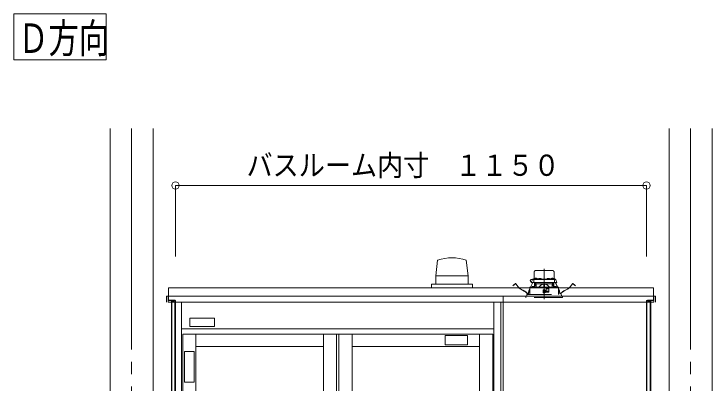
# Model space of a CAD drawing. Units: millimetres on the paper. Extents: x -305 to 305, y -152 to 152.
# Drawn here: x -139.7 to -82.9, y -31.8 to -1.7 of the extents above; entities that cross this region are included whole.
import ezdxf
from ezdxf.enums import TextEntityAlignment as Align

# ---------------------------------------------------------------- set-up
doc = ezdxf.new("R2010")
doc.units = ezdxf.units.MM
doc.linetypes.add('DASHED2', pattern=[3, 2, -1])
doc.linetypes.add('LONG_CHAIN', pattern=[21, 18, -1, 1, -1])
doc.layers.add('0-0_0', color=7, linetype='Continuous', lineweight=9)
doc.layers.add('0-1_VIEW0001', color=7, linetype='Continuous', lineweight=9)
doc.styles.add('ＭＳ ゴシック', font='')
doc.styles.get('ＭＳ ゴシック').set_extended_font_data('MS Gothic')

# ---------------------------------------------------------------- blocks, each defined once
blk = doc.blocks.new('_ORIGIN')
at = {"layer": '0-0_0'}
blk.add_line((0, 0), (-1, 0), dxfattribs=at)
blk.add_circle((0, 0), 0.5, dxfattribs=at)

msp = doc.modelspace()

# ---------------------------------------------------------------- linework, layer by layer
at = {"layer": '0-0_0'}
for p, q in [((-126.591, -21.48), (-126.591, -15.687)), ((-125.991, -15.687), (-88.858, -15.687)), ((-88.258, -21.48), (-88.258, -15.687))]:
    msp.add_line(p, q, dxfattribs=at)
at = {"layer": '0-1_VIEW0001'}
for p, q in [((-139.743, -5.461), (-139.743, -1.711)), ((-139.743, -1.711), (-132.243, -1.711)), ((-132.243, -5.461), (-132.243, -1.711)), ((-139.743, -5.461), (-132.243, -5.461)), ((-131.925, -11.053), (-131.925, -96.553)), ((-128.425, -11.053), (-128.425, -96.553)), ((-86.425, -11.053), (-86.425, -96.553)), ((-82.925, -11.053), (-82.925, -96.553)), ((-105.259, -21.771), (-105.417, -23.054)), ((-102.925, -21.77), (-102.767, -23.054)), ((-105.416, -23.054), (-105.416, -23.72)), ((-102.766, -23.054), (-105.416, -23.054)), ((-102.766, -23.054), (-102.766, -23.72)), ((-102.425, -23.72), (-105.758, -23.72)), ((-105.758, -23.72), (-105.758, -24.02)), ((-102.425, -23.72), (-102.425, -24.02)), ((-127.158, -24.687), (-127.158, -24.02)), ((-127.158, -24.02), (-87.691, -24.02)), ((-87.691, -24.687), (-87.691, -24.02)), ((-127.325, -24.687), (-87.525, -24.687)), ((-127.325, -24.687), (-127.325, -25.187)), ((-127.191, -24.687), (-127.191, -24.977)), ((-127.168, -24.687), (-127.191, -24.687)), ((-127.191, -24.687), (-127.191, -25.187)), ((-127.168, -24.687), (-127.168, -24.977)), ((-127.168, -24.687), (-87.681, -24.687)), ((-99.925, -24.687), (-99.925, -90.62)), ((-98.391, -24.687), (-98.591, -24.687)), ((-98.391, -24.687), (-98.591, -24.687)), ((-98.391, -24.687), (-98.591, -24.687)), ((-87.681, -24.687), (-87.681, -24.977)), ((-87.681, -24.687), (-87.658, -24.687)), ((-87.658, -24.687), (-87.658, -24.977)), ((-87.658, -24.687), (-87.658, -25.187)), ((-87.525, -24.687), (-87.525, -25.187)), ((-127.191, -25.187), (-87.658, -25.187)), ((-126.658, -25.02), (-127.125, -25.02)), ((-126.607, -25.044), (-127.125, -25.044)), ((-126.931, -25.044), (-126.931, -83.881)), ((-126.891, -25.103), (-126.891, -83.881)), ((-126.691, -25.103), (-126.891, -25.103)), ((-126.691, -25.044), (-126.691, -25.103)), ((-126.658, -25.187), (-126.658, -91.853)), ((-126.615, -25.087), (-126.615, -90.553)), ((-126.591, -25.087), (-126.591, -90.62)), ((-126.108, -25.187), (-126.108, -91.853)), ((-100.675, -25.187), (-100.675, -91.853)), ((-100.125, -25.187), (-100.125, -91.853)), ((-88.258, -25.087), (-88.258, -90.553)), ((-88.242, -25.044), (-87.725, -25.044)), ((-88.242, -25.044), (-87.725, -25.044)), ((-88.235, -25.087), (-88.235, -90.553)), ((-88.191, -25.02), (-87.725, -25.02)), ((-88.191, -25.02), (-87.725, -25.02)), ((-88.158, -25.044), (-88.158, -25.103)), ((-88.158, -25.044), (-88.158, -25.103)), ((-88.158, -25.103), (-87.958, -25.103)), ((-88.158, -25.103), (-87.958, -25.103)), ((-87.958, -25.103), (-87.958, -89.52)), ((-87.918, -25.044), (-87.918, -89.287)), ((-125.425, -26.49), (-125.425, -27.156)), ((-123.425, -26.49), (-125.425, -26.49)), ((-123.425, -27.156), (-123.425, -26.49)), ((-125.425, -27.156), (-123.425, -27.156)), ((-100.675, -27.353), (-126.108, -27.353)), ((-100.775, -27.787), (-126.008, -27.787)), ((-126.008, -27.787), (-126.008, -90.853)), ((-124.941, -27.787), (-124.941, -90.853)), ((-114.558, -27.787), (-114.558, -90.853)), ((-113.491, -27.787), (-113.491, -90.853)), ((-113.291, -27.787), (-113.291, -90.853)), ((-112.225, -27.787), (-112.225, -59.295)), ((-101.841, -27.787), (-101.841, -59.295)), ((-100.775, -27.787), (-100.775, -90.853)), ((-102.825, -27.909), (-102.825, -28.676)), ((-114.558, -28.787), (-124.941, -28.787)), ((-101.841, -28.787), (-112.225, -28.787)), ((-102.825, -28.676), (-104.658, -28.676)), ((-125.858, -29.214), (-125.858, -31.714)), ((-125.858, -31.714), (-125.065, -31.714))]:
    msp.add_line(p, q, dxfattribs=at)
at = {"layer": '0-1_VIEW0001', "linetype": 'LONG_CHAIN'}
for p, q in [((-130.175, -11.053), (-130.175, -106.887)), ((-84.675, -11.053), (-84.675, -106.887)), ((-96.591, -22.475), (-96.591, -24.936))]:
    msp.add_line(p, q, dxfattribs=at)
at = {"layer": '0-1_VIEW0001', "linetype": 'DASHED2'}
for p, q in [((-97.238, -22.6), (-95.945, -22.6)), ((-97.43, -23.307), (-97.43, -23.277)), ((-97.414, -23.307), (-97.404, -22.764)), ((-97.413, -23.26), (-97.413, -23.26)), ((-97.347, -23.279), (-97.35, -23.307)), ((-97.31, -23.246), (-97.311, -23.246)), ((-97.205, -23.246), (-97.206, -23.246)), ((-97.193, -23.28), (-97.195, -23.28)), ((-97.088, -23.28), (-97.089, -23.28)), ((-97.027, -23.29), (-97.028, -23.34)), ((-96.994, -23.257), (-96.855, -23.257)), ((-96.821, -23.34), (-96.822, -23.29)), ((-96.36, -23.29), (-96.361, -23.34)), ((-96.327, -23.257), (-96.189, -23.257)), ((-96.155, -23.34), (-96.155, -23.29)), ((-96.093, -23.28), (-96.095, -23.28)), ((-95.988, -23.28), (-95.989, -23.28)), ((-95.977, -23.246), (-95.978, -23.246)), ((-95.871, -23.246), (-95.873, -23.246)), ((-95.833, -23.307), (-95.835, -23.279)), ((-95.778, -22.764), (-95.769, -23.307)), ((-95.77, -23.26), (-95.769, -23.26)), ((-95.753, -23.277), (-95.752, -23.307)), ((-99.149, -23.844), (-99.069, -23.783)), ((-99.142, -23.853), (-99.149, -23.844)), ((-99.062, -23.792), (-99.142, -23.853)), ((-99.069, -23.783), (-98.934, -23.68)), ((-98.927, -23.689), (-99.062, -23.792)), ((-98.711, -23.943), (-98.904, -23.692)), ((-98.895, -23.685), (-98.702, -23.936)), ((-97.701, -23.97), (-97.566, -23.681)), ((-97.555, -23.686), (-97.688, -23.97)), ((-97.601, -23.59), (-97.619, -23.59)), ((-97.524, -23.33), (-97.613, -23.33)), ((-97.415, -23.59), (-97.601, -23.59)), ((-97.555, -23.686), (-97.566, -23.681)), ((-97.527, -23.626), (-97.555, -23.686)), ((-97.537, -23.359), (-97.525, -23.333)), ((-97.523, -23.59), (-97.537, -23.621)), ((-97.51, -23.59), (-97.527, -23.626)), ((-97.525, -23.333), (-97.522, -23.326)), ((-97.507, -23.34), (-97.397, -23.34)), ((-97.492, -23.307), (-97.23, -23.307)), ((-97.43, -23.373), (-97.434, -23.573)), ((-97.295, -23.573), (-97.434, -23.573)), ((-97.285, -23.59), (-97.415, -23.59)), ((-97.397, -23.34), (-97.275, -23.34)), ((-97.27, -23.727), (-97.386, -23.967)), ((-97.375, -23.943), (-97.375, -23.59)), ((-97.358, -23.59), (-97.358, -23.727)), ((-97.263, -23.727), (-97.358, -23.727)), ((-97.272, -23.663), (-97.345, -23.59)), ((-95.887, -23.573), (-97.295, -23.573)), ((-95.898, -23.59), (-97.285, -23.59)), ((-97.275, -23.34), (-95.908, -23.34)), ((-97.241, -23.966), (-97.241, -23.693)), ((-97.23, -23.312), (-97.233, -23.34)), ((-97.053, -23.307), (-97.027, -23.307)), ((-97.05, -23.34), (-97.052, -23.312)), ((-96.822, -23.307), (-96.361, -23.307)), ((-96.616, -23.693), (-96.616, -23.96)), ((-96.566, -23.693), (-96.566, -23.96)), ((-96.155, -23.307), (-96.13, -23.307)), ((-96.13, -23.312), (-96.133, -23.34)), ((-95.953, -23.307), (-95.691, -23.307)), ((-95.95, -23.34), (-95.952, -23.312)), ((-95.941, -23.966), (-95.941, -23.693)), ((-95.825, -23.727), (-95.92, -23.727)), ((-95.796, -23.967), (-95.913, -23.727)), ((-95.838, -23.59), (-95.911, -23.663)), ((-95.908, -23.34), (-95.786, -23.34)), ((-95.767, -23.59), (-95.898, -23.59)), ((-95.749, -23.573), (-95.887, -23.573)), ((-95.825, -23.727), (-95.825, -23.59)), ((-95.808, -23.59), (-95.808, -23.943)), ((-95.786, -23.34), (-95.675, -23.34)), ((-95.582, -23.59), (-95.767, -23.59)), ((-95.752, -23.373), (-95.749, -23.573)), ((-95.749, -23.573), (-95.582, -23.573)), ((-95.656, -23.626), (-95.673, -23.59)), ((-95.661, -23.326), (-95.657, -23.333)), ((-95.645, -23.621), (-95.66, -23.59)), ((-95.657, -23.333), (-95.645, -23.359)), ((-95.645, -23.359), (-95.545, -23.573)), ((-95.645, -23.621), (-95.617, -23.681)), ((-95.617, -23.681), (-95.627, -23.686)), ((-95.494, -23.97), (-95.627, -23.686)), ((-95.617, -23.681), (-95.481, -23.97)), ((-95.545, -23.573), (-95.582, -23.573)), ((-95.564, -23.59), (-95.582, -23.59)), ((-94.48, -23.936), (-94.288, -23.685)), ((-94.278, -23.692), (-94.471, -23.943)), ((-94.12, -23.792), (-94.255, -23.689)), ((-94.248, -23.68), (-94.113, -23.783)), ((-94.041, -23.853), (-94.12, -23.792)), ((-94.113, -23.783), (-94.034, -23.844)), ((-94.034, -23.844), (-94.041, -23.853)), ((-98.203, -24.286), (-98.496, -24.127)), ((-98.491, -24.117), (-98.198, -24.276)), ((-97.872, -24.461), (-97.857, -24.375)), ((-97.846, -24.377), (-97.86, -24.463)), ((-97.789, -24.156), (-97.764, -24.103)), ((-97.764, -24.13), (-97.778, -24.161)), ((-97.764, -24.027), (-97.765, -24.553)), ((-97.741, -23.97), (-97.757, -23.987)), ((-97.757, -23.987), (-97.757, -24.027)), ((-97.741, -23.97), (-96.591, -23.96)), ((-97.581, -23.94), (-97.584, -23.968)), ((-97.584, -23.968), (-97.401, -23.968)), ((-97.544, -23.908), (-97.546, -23.908)), ((-97.439, -23.908), (-97.44, -23.908)), ((-97.401, -23.968), (-97.403, -23.94)), ((-96.666, -24.2), (-96.664, -24.42)), ((-96.659, -24.29), (-96.666, -24.29)), ((-96.521, -24.193), (-96.66, -24.193)), ((-96.658, -24.345), (-96.66, -24.193)), ((-96.591, -24.343), (-96.658, -24.345)), ((-96.658, -24.41), (-96.658, -24.345)), ((-96.591, -24.41), (-96.658, -24.41)), ((-96.658, -24.427), (-96.521, -24.427)), ((-96.591, -23.96), (-95.442, -23.97)), ((-96.591, -24.193), (-96.591, -24.343)), ((-96.524, -24.345), (-96.591, -24.343)), ((-96.525, -24.41), (-96.591, -24.41)), ((-96.525, -24.41), (-96.524, -24.345)), ((-96.524, -24.345), (-96.523, -24.193)), ((-96.219, -24.29), (-96.523, -24.29)), ((-96.515, -24.239), (-96.515, -24.2)), ((-96.515, -24.42), (-96.515, -24.387)), ((-96.484, -24.274), (-96.512, -24.246)), ((-96.505, -24.377), (-96.221, -24.377)), ((-96.425, -24.277), (-96.477, -24.277)), ((-96.448, -24.027), (-96.181, -24.027)), ((-96.216, -24.093), (-96.415, -24.093)), ((-96.221, -24.377), (-96.215, -24.061)), ((-96.215, -24.06), (-96.201, -24.047)), ((-96.215, -24.37), (-96.215, -24.06)), ((-95.779, -23.94), (-95.782, -23.968)), ((-95.782, -23.968), (-95.598, -23.968)), ((-95.742, -23.908), (-95.743, -23.908)), ((-95.637, -23.908), (-95.638, -23.908)), ((-95.598, -23.968), (-95.601, -23.94)), ((-95.426, -23.987), (-95.442, -23.97)), ((-95.426, -24.027), (-95.426, -23.987)), ((-95.418, -24.553), (-95.419, -24.027)), ((-95.419, -24.103), (-95.394, -24.156)), ((-95.404, -24.161), (-95.419, -24.13)), ((-95.322, -24.463), (-95.337, -24.377)), ((-95.325, -24.375), (-95.311, -24.461)), ((-94.985, -24.276), (-94.692, -24.117)), ((-94.686, -24.127), (-94.979, -24.286)), ((-95.091, -24.687), (-98.091, -24.687)), ((-98.091, -24.687), (-98.082, -24.79)), ((-98.001, -24.553), (-95.181, -24.553)), ((-98.001, -24.553), (-98.001, -24.687)), ((-95.181, -24.687), (-95.181, -24.553)), ((-95.1, -24.79), (-95.091, -24.687))]:
    msp.add_line(p, q, dxfattribs=at)
for points in [[(-97.246, -23.242), (-97.246, -23.246), (-97.27, -23.246), (-97.27, -23.242)], [(-97.13, -23.275), (-97.13, -23.28), (-97.153, -23.28), (-97.153, -23.275)], [(-96.03, -23.275), (-96.03, -23.28), (-96.053, -23.28), (-96.053, -23.275)], [(-95.913, -23.242), (-95.913, -23.246), (-95.936, -23.246), (-95.936, -23.242)], [(-97.434, -23.573), (-97.601, -23.573), (-97.637, -23.573), (-97.537, -23.359)], [(-97.566, -23.681), (-97.537, -23.621), (-97.527, -23.626)], [(-97.272, -23.663), (-97.241, -23.693), (-96.616, -23.693)], [(-97.263, -23.727), (-97.261, -23.723), (-97.259, -23.719), (-97.257, -23.715), (-97.255, -23.71), (-97.253, -23.706), (-97.251, -23.702), (-97.249, -23.698), (-97.247, -23.694), (-97.245, -23.69)], [(-96.616, -23.704), (-96.642, -23.707), (-96.668, -23.711), (-96.693, -23.718), (-96.718, -23.726), (-96.742, -23.736), (-96.766, -23.747), (-96.789, -23.76), (-96.812, -23.773), (-96.833, -23.788), (-96.855, -23.803), (-96.875, -23.819), (-96.896, -23.835), (-96.915, -23.853), (-96.935, -23.87), (-96.954, -23.888), (-96.972, -23.907), (-96.99, -23.926), (-97.008, -23.945), (-97.026, -23.964)], [(-96.566, -23.693), (-96.591, -23.693), (-96.616, -23.693)], [(-96.566, -23.693), (-95.941, -23.693), (-95.911, -23.663)], [(-96.157, -23.964), (-96.177, -23.943), (-96.197, -23.921), (-96.217, -23.9), (-96.238, -23.88), (-96.259, -23.86), (-96.281, -23.84), (-96.304, -23.822), (-96.327, -23.804), (-96.35, -23.787), (-96.375, -23.771), (-96.4, -23.756), (-96.426, -23.742), (-96.453, -23.731), (-96.48, -23.721), (-96.508, -23.713), (-96.537, -23.708), (-96.566, -23.704)], [(-95.938, -23.69), (-95.936, -23.694), (-95.934, -23.698), (-95.932, -23.702), (-95.93, -23.706), (-95.928, -23.71), (-95.926, -23.715), (-95.924, -23.719), (-95.922, -23.723), (-95.92, -23.727)], [(-95.627, -23.686), (-95.656, -23.626), (-95.645, -23.621)], [(-96.423, -24.052), (-96.448, -24.027), (-97.763, -24.027)], [(-97.756, -23.987), (-97.746, -23.987), (-97.735, -23.986), (-97.723, -23.986), (-97.71, -23.986), (-97.695, -23.986), (-97.679, -23.986), (-97.662, -23.986), (-97.644, -23.986), (-97.625, -23.985), (-97.604, -23.985), (-97.583, -23.985), (-97.56, -23.985), (-97.537, -23.985), (-97.513, -23.985), (-97.487, -23.984), (-97.461, -23.984), (-97.433, -23.984), (-97.405, -23.984), (-97.376, -23.983), (-97.347, -23.983), (-97.316, -23.983), (-97.284, -23.983), (-97.252, -23.982), (-97.22, -23.982), (-97.186, -23.982), (-97.152, -23.981), (-97.117, -23.981), (-97.082, -23.981), (-97.046, -23.98), (-97.01, -23.98), (-96.973, -23.98), (-96.936, -23.98), (-96.899, -23.979), (-96.861, -23.979), (-96.823, -23.979), (-96.785, -23.978), (-96.746, -23.978), (-96.708, -23.978), (-96.669, -23.977)], [(-97.481, -23.904), (-97.481, -23.908), (-97.504, -23.908), (-97.504, -23.904)], [(-96.669, -23.977), (-96.63, -23.977), (-96.591, -23.977), (-96.554, -23.977), (-96.517, -23.977), (-96.48, -23.978), (-96.443, -23.978), (-96.406, -23.978), (-96.37, -23.978), (-96.334, -23.979), (-96.297, -23.979), (-96.262, -23.979), (-96.226, -23.98), (-96.191, -23.98), (-96.156, -23.98), (-96.122, -23.981), (-96.088, -23.981), (-96.055, -23.981), (-96.022, -23.981), (-95.989, -23.982), (-95.957, -23.982), (-95.926, -23.982), (-95.896, -23.983), (-95.866, -23.983), (-95.837, -23.983), (-95.808, -23.983), (-95.78, -23.984), (-95.753, -23.984), (-95.727, -23.984), (-95.702, -23.984), (-95.677, -23.984), (-95.654, -23.985), (-95.631, -23.985), (-95.609, -23.985), (-95.588, -23.985), (-95.569, -23.985), (-95.55, -23.986), (-95.532, -23.986), (-95.515, -23.986), (-95.499, -23.986)], [(-96.423, -24.052), (-96.415, -24.06), (-96.415, -24.267)], [(-95.419, -24.027), (-96.181, -24.027), (-96.201, -24.047)], [(-95.678, -23.904), (-95.678, -23.908), (-95.702, -23.908), (-95.702, -23.904)], [(-95.499, -23.986), (-95.484, -23.986), (-95.47, -23.986), (-95.458, -23.986), (-95.446, -23.986), (-95.436, -23.987), (-95.426, -23.987)], [(-95.133, -24.82), (-95.397, -24.82), (-98.049, -24.82)]]:
    msp.add_lwpolyline(points, dxfattribs=at)
at = {"layer": '0-1_VIEW0001'}
for points in [[(-104.658, -28.676), (-104.658, -27.909), (-102.825, -27.909)], [(-125.065, -31.714), (-125.065, -29.214), (-125.858, -29.214)]]:
    msp.add_lwpolyline(points, dxfattribs=at)
for centre, radius, start, end in [((-104.091, -25.073), 3.503, 70.5576, 109.4717), ((-127.125, -24.977), 0.0667, 180, 270), ((-127.125, -24.977), 0.0433, 180, 270), ((-87.725, -24.977), 0.0667, 270, 0), ((-87.725, -24.977), 0.0433, 270, 0), ((-87.725, -24.977), 0.0433, 270, 0), ((-87.725, -24.977), 0.0667, 270, 0), ((-126.658, -25.087), 0.0667, 360, 90), ((-126.658, -25.087), 0.0433, 360, 90), ((-88.191, -25.087), 0.0667, 90, 180), ((-88.191, -25.087), 0.0667, 90, 180), ((-88.191, -25.087), 0.0433, 90, 180), ((-88.191, -25.087), 0.0433, 90, 180)]:
    msp.add_arc(centre, radius, start, end, dxfattribs=at)
at = {"layer": '0-1_VIEW0001', "linetype": 'DASHED2'}
for centre, radius, start, end in [((-97.238, -22.767), 0.167, 90, 179), ((-95.945, -22.767), 0.167, 1, 90), ((-97.413, -23.277), 0.0167, 90, 179), ((-97.314, -23.281), 0.0333, 106.257, 175), ((-97.258, -23.473), 0.233, 103.213, 106.257), ((-97.258, -23.473), 0.233, 96.6191, 102.9038), ((-97.267, -23.432), 0.191, 92.1725, 95.2877), ((-97.278, -23.284), 0.0425, 78.7519, 85.3302), ((-97.238, -23.284), 0.0425, 94.6698, 101.2481), ((-97.249, -23.432), 0.191, 84.7123, 87.8275), ((-97.258, -23.473), 0.233, 77.0962, 83.3809), ((-97.197, -23.315), 0.0333, 106.257, 175), ((-97.141, -23.507), 0.233, 103.213, 106.257), ((-97.258, -23.473), 0.233, 73.743, 76.787), ((-97.202, -23.281), 0.0333, 10.4216, 73.743), ((-97.141, -23.507), 0.233, 96.6191, 102.9038), ((-97.15, -23.466), 0.191, 92.1725, 95.2877), ((-97.161, -23.317), 0.0425, 78.7519, 85.3302), ((-97.121, -23.317), 0.0425, 94.6698, 101.2481), ((-97.132, -23.466), 0.191, 84.7123, 87.8275), ((-97.141, -23.507), 0.233, 77.0962, 83.3809), ((-97.141, -23.507), 0.233, 73.743, 76.787), ((-97.085, -23.315), 0.0333, 5, 73.743), ((-96.994, -23.29), 0.0333, 90, 179), ((-96.855, -23.29), 0.0333, 1, 90), ((-96.327, -23.29), 0.0333, 90, 179), ((-96.189, -23.29), 0.0333, 1, 90), ((-96.097, -23.315), 0.0333, 106.257, 175), ((-96.041, -23.507), 0.233, 103.213, 106.257), ((-96.041, -23.507), 0.233, 96.6191, 102.9038), ((-96.05, -23.466), 0.191, 92.1725, 95.2877), ((-96.061, -23.317), 0.0425, 78.7519, 85.3302), ((-96.021, -23.317), 0.0425, 94.6698, 101.2481), ((-96.032, -23.466), 0.191, 84.7123, 87.8275), ((-95.981, -23.281), 0.0333, 106.257, 169.5784), ((-96.041, -23.507), 0.233, 77.0962, 83.3809), ((-95.925, -23.473), 0.233, 103.213, 106.257), ((-96.041, -23.507), 0.233, 73.743, 76.787), ((-95.925, -23.473), 0.233, 96.6191, 102.9038), ((-95.985, -23.315), 0.0333, 5, 73.743), ((-95.934, -23.432), 0.191, 92.1725, 95.2877), ((-95.945, -23.284), 0.0425, 78.7519, 85.3302), ((-95.905, -23.284), 0.0425, 94.6698, 101.2481), ((-95.915, -23.432), 0.191, 84.7123, 87.8275), ((-95.925, -23.473), 0.233, 77.0962, 83.3809), ((-95.925, -23.473), 0.233, 73.743, 76.787), ((-95.869, -23.281), 0.0333, 5, 73.743), ((-95.769, -23.277), 0.0167, 1, 90), ((-98.917, -23.702), 0.0283, 37.5, 127.5), ((-98.917, -23.702), 0.0167, 37.5, 127.5), ((-97.613, -23.433), 0.103, 90, 266.0403), ((-97.619, -23.573), 0.0167, 180, 270), ((-97.507, -23.373), 0.0333, 90, 155), ((-97.492, -23.34), 0.0333, 90, 155), ((-97.415, -23.573), 0.0167, 180, 270), ((-97.397, -23.373), 0.0333, 90, 179), ((-95.786, -23.373), 0.0333, 1, 90), ((-95.767, -23.573), 0.0167, 270, 0), ((-95.691, -23.34), 0.0333, 25, 90), ((-95.675, -23.373), 0.0333, 25, 90), ((-95.564, -23.573), 0.0167, 270, 0), ((-94.265, -23.702), 0.0283, 52.5, 142.5), ((-94.265, -23.702), 0.0167, 52.5, 142.5), ((-98.172, -23.529), 0.68, 217.5, 241.5071), ((-98.172, -23.529), 0.668, 217.5, 241.5071), ((-98.585, -24.989), 0.8, 38.6927, 61.5071), ((-98.585, -24.989), 0.812, 38.6927, 61.5071), ((-97.024, -24.516), 0.845, 154.8169, 170.4453), ((-97.024, -24.516), 0.833, 154.8169, 170.4453), ((-97.548, -23.943), 0.0333, 106.257, 175), ((-97.492, -24.135), 0.233, 103.213, 106.257), ((-97.492, -24.135), 0.233, 96.6191, 102.9038), ((-97.502, -24.094), 0.191, 92.1725, 95.2877), ((-97.512, -23.945), 0.0425, 78.7519, 85.3302), ((-97.472, -23.945), 0.0425, 94.6698, 101.2481), ((-97.483, -24.094), 0.191, 84.7123, 87.8275), ((-97.492, -24.135), 0.233, 77.0962, 83.3809), ((-97.492, -24.135), 0.233, 73.743, 76.787), ((-97.436, -23.943), 0.0333, 5, 73.743), ((-96.505, -24.239), 0.01, 180, 225), ((-96.505, -24.387), 0.01, 90, 180), ((-96.477, -24.267), 0.01, 225, 270), ((-96.425, -24.267), 0.01, 270, 0), ((-95.746, -23.943), 0.0333, 106.257, 175), ((-95.69, -24.135), 0.233, 103.213, 106.257), ((-95.69, -24.135), 0.233, 96.6191, 102.9038), ((-95.699, -24.094), 0.191, 92.1725, 95.2877), ((-95.71, -23.945), 0.0425, 78.7519, 85.3302), ((-95.67, -23.945), 0.0425, 94.6698, 101.2481), ((-95.681, -24.094), 0.191, 84.7123, 87.8275), ((-95.69, -24.135), 0.233, 77.0962, 83.3809), ((-95.69, -24.135), 0.233, 73.743, 76.787), ((-95.634, -23.943), 0.0333, 5, 73.743), ((-96.158, -24.516), 0.833, 9.5547, 25.1831), ((-96.158, -24.516), 0.845, 9.5547, 25.1831), ((-94.598, -24.989), 0.812, 118.4929, 141.3073), ((-94.598, -24.989), 0.8, 118.4929, 141.3073), ((-95.011, -23.529), 0.668, 298.4929, 322.5), ((-95.011, -23.529), 0.68, 298.4929, 322.5), ((-98.049, -24.787), 0.0333, 185, 270), ((-97.916, -24.453), 0.0567, 218.6927, 350.4453), ((-97.916, -24.453), 0.045, 218.6927, 350.4453), ((-95.266, -24.453), 0.0567, 189.5547, 321.3073), ((-95.266, -24.453), 0.045, 189.5547, 321.3073), ((-95.133, -24.787), 0.0333, 270, 355)]:
    msp.add_arc(centre, radius, start, end, dxfattribs=at)

# ---------------------------------------------------------------- block references
at = {"layer": '0-0_0', "xscale": 0.6, "yscale": 0.6, "rotation": 180}
msp.add_blockref('_ORIGIN', (-126.591, -15.687), dxfattribs=at)
at = {"layer": '0-0_0', "xscale": 0.6, "yscale": 0.6}
msp.add_blockref('_ORIGIN', (-88.258, -15.687), dxfattribs=at)

# ---------------------------------------------------------------- texts
at = {"layer": '0-0_0', "style": 'ＭＳ ゴシック', "width": 0.9}
msp.add_text('バスルーム内寸\u3000１１５０', height=1.73, dxfattribs=at).set_placement((-120.811, -15.417), align=Align.BOTTOM_LEFT)
at = {"layer": '0-1_VIEW0001', "style": 'ＭＳ ゴシック', "width": 0.75}
msp.add_text('Ｄ方向', height=2.405, dxfattribs=at).set_placement((-139.387, -5.61), align=Align.BOTTOM_LEFT)

doc.saveas('drawing.dxf')
